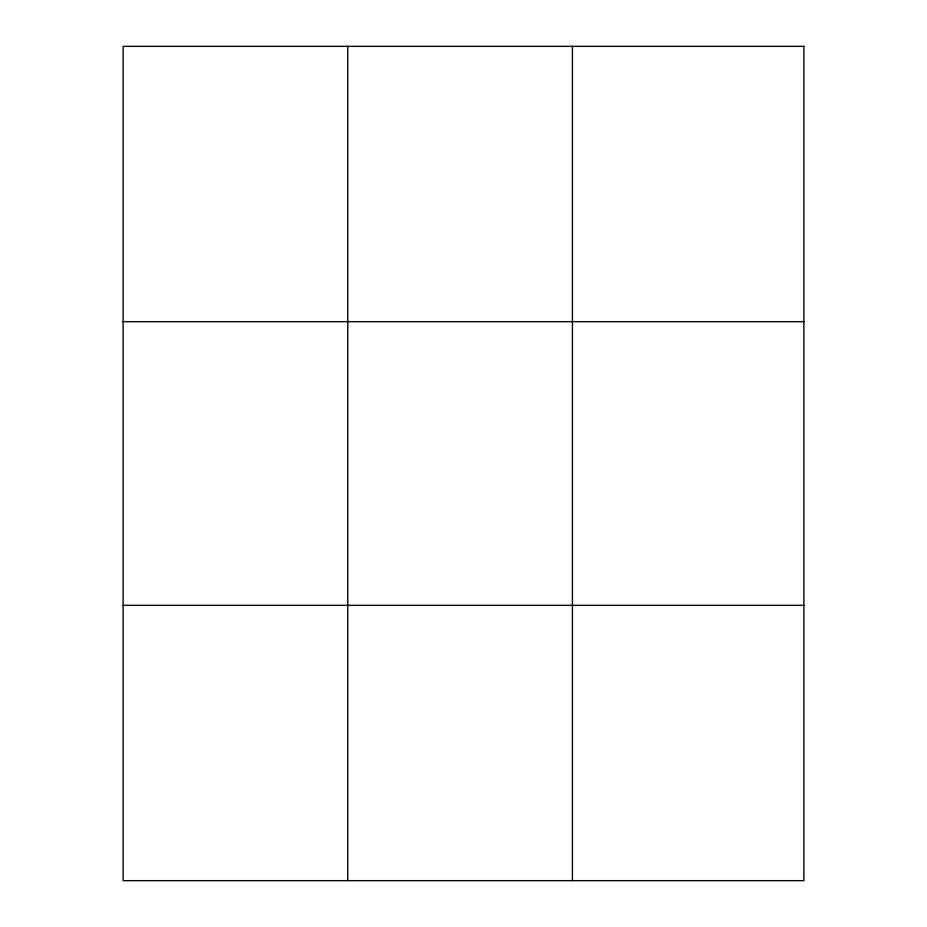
<?xml version="1.0" encoding="UTF-8"?>
<svg xmlns="http://www.w3.org/2000/svg" width="927" height="927" viewBox="0 0 927 927"><rect width="100%" height="100%" fill="white"/><g stroke="black" fill="none" stroke-linecap="round" stroke-linejoin="round"><path stroke-width="1.39" d="M347.776 880.65L347.776 46.35M572.423 880.65L572.423 46.35M123.129 321.669L803.871 321.669M123.129 605.331L803.871 605.331M803.871 46.35L803.871 880.65L123.129 880.65L123.129 46.35L803.871 46.35"/></g></svg>
